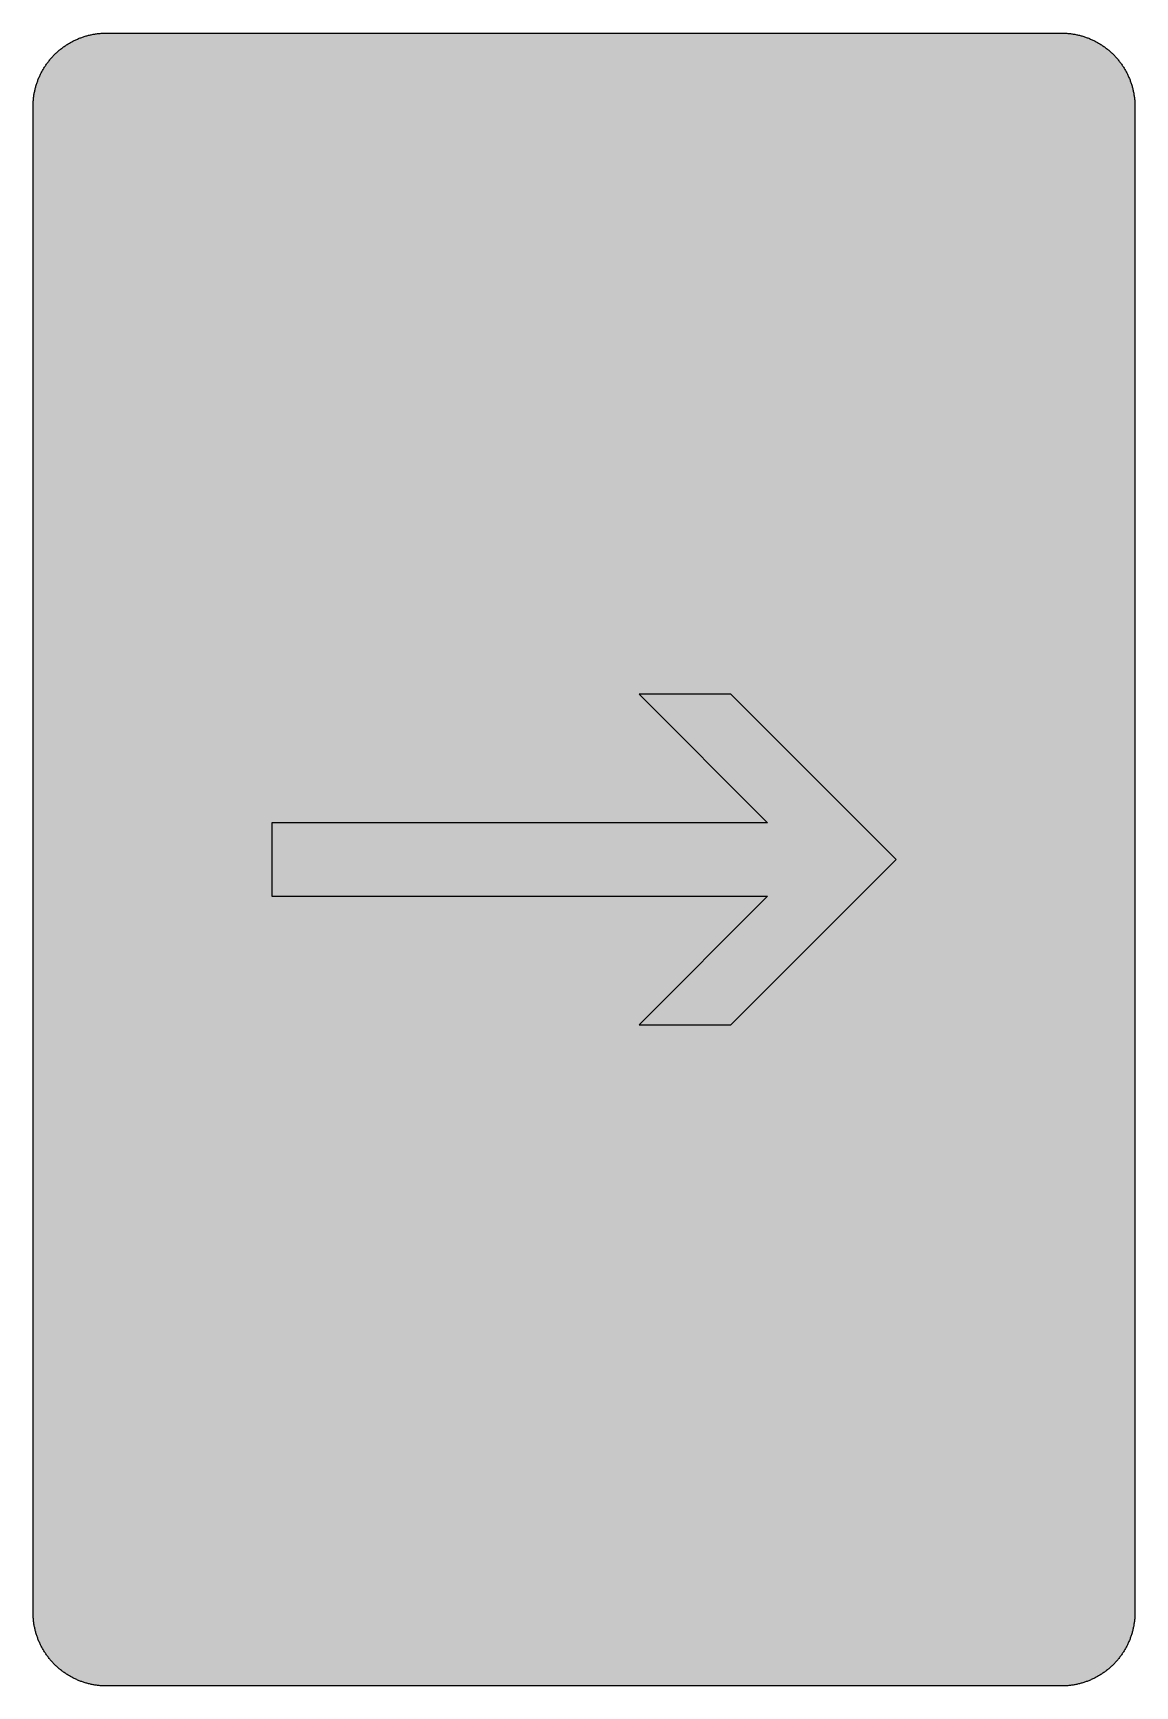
# Model space of a CAD drawing. Header units: millimetres. Extents: x 0 to 212, y 0 to 318.
import ezdxf

# ---------------------------------------------------------------- set-up
doc = ezdxf.new("R2010")
doc.units = ezdxf.units.MM

msp = doc.modelspace()

# ---------------------------------------------------------------- hatches: boundary and pattern name
for color, points in [(40, [(14.1633, 0.0536), (13.9878, 0.0533), (13.8125, 0.0559), (13.6373, 0.061), (13.462, 0.0686), (13.2893, 0.0787), (13.114, 0.0914), (12.9413, 0.1041), (12.7686, 0.1219), (12.5959, 0.1397), (12.4231, 0.16), (12.2504, 0.1829), (12.0777, 0.2057), (11.9075, 0.2337), (11.7373, 0.2616), (11.5672, 0.2921), (11.397, 0.3251), (11.2268, 0.3607), (11.0592, 0.3988), (10.8915, 0.4369), (10.7239, 0.4775), (10.5562, 0.5207), (10.3886, 0.5664), (10.2235, 0.6121), (10.0584, 0.6629), (9.8933, 0.7137), (9.7307, 0.7671), (9.5682, 0.8204), (9.4056, 0.8788), (9.2431, 0.9373), (9.083, 0.9982), (8.923, 1.0617), (8.763, 1.1252), (8.6055, 1.1938), (8.4455, 1.2624), (8.2906, 1.331), (8.1331, 1.4046), (7.9781, 1.4783), (7.8232, 1.5545), (7.6708, 1.6332), (7.5184, 1.7145), (7.366, 1.7958), (7.2161, 1.8796), (7.0663, 1.966), (6.919, 2.0523), (6.7716, 2.1438), (6.6243, 2.2352), (6.4795, 2.3266), (6.3348, 2.4232), (6.19, 2.5197), (6.0477, 2.6187), (5.908, 2.7178), (5.7683, 2.8194), (5.6286, 2.9235), (5.4915, 3.0302), (5.3543, 3.1369), (5.2197, 3.2461), (5.0851, 3.3579), (4.953, 3.4722), (4.8209, 3.5865), (4.6914, 3.7033), (4.5644, 3.8202), (4.4348, 3.9395), (4.3104, 4.0615), (4.1859, 4.1859), (4.0615, 4.3104), (3.9395, 4.4348), (3.8202, 4.5618), (3.7033, 4.6914), (3.5865, 4.8209), (3.4722, 4.953), (3.3579, 5.0851), (3.2487, 5.2197), (3.1369, 5.3543), (3.0302, 5.4915), (2.9235, 5.6286), (2.8194, 5.7683), (2.7178, 5.908), (2.6187, 6.0477), (2.5197, 6.19), (2.4232, 6.3348), (2.3266, 6.477), (2.2352, 6.6243), (2.1438, 6.7691), (2.0523, 6.9164), (1.966, 7.0663), (1.8796, 7.2161), (1.7958, 7.366), (1.7145, 7.5184), (1.6332, 7.6708), (1.5545, 7.8232), (1.4783, 7.9781), (1.4046, 8.1331), (1.331, 8.2906), (1.2598, 8.4455), (1.1913, 8.603), (1.1252, 8.763), (1.0592, 8.923), (0.9982, 9.083), (0.9373, 9.2431), (0.8763, 9.4056), (0.8204, 9.5682), (0.7645, 9.7307), (0.7112, 9.8933), (0.6604, 10.0584), (0.6121, 10.2235), (0.5639, 10.3911), (0.5207, 10.5562), (0.4775, 10.7239), (0.4343, 10.8915), (0.3962, 11.0592), (0.3607, 11.2268), (0.3251, 11.397), (0.2921, 11.5672), (0.2616, 11.7373), (0.2311, 11.9075), (0.2057, 12.0802), (0.1803, 12.2504), (0.1575, 12.4231), (0.1372, 12.5959), (0.1194, 12.7686), (0.1041, 12.9413), (0.0889, 13.1166), (0.0787, 13.2893), (0.0686, 13.4645), (0.061, 13.6373), (0.0559, 13.8125), (0.0508, 13.9878), (0.0508, 14.163), (0.0522, 303.4425), (0.0508, 303.6164), (0.0559, 303.7916), (0.061, 303.9669), (0.0686, 304.1396), (0.0787, 304.3149), (0.0889, 304.4876), (0.1041, 304.6628), (0.1194, 304.8356), (0.1372, 305.0083), (0.1575, 305.181), (0.1803, 305.3537), (0.2057, 305.5239), (0.2311, 305.6966), (0.2616, 305.8668), (0.2921, 306.037), (0.3251, 306.2072), (0.3607, 306.3748), (0.3962, 306.545), (0.4343, 306.7126), (0.4775, 306.8803), (0.5207, 307.0479), (0.5639, 307.213), (0.6121, 307.3781), (0.6604, 307.5432), (0.7112, 307.7083), (0.7645, 307.8734), (0.8204, 308.036), (0.8763, 308.1985), (0.9373, 308.3611), (0.9982, 308.5211), (1.0592, 308.6811), (1.1252, 308.8411), (1.1913, 308.9986), (1.2598, 309.1561), (1.331, 309.3136), (1.4046, 309.4685), (1.4783, 309.626), (1.5545, 309.7784), (1.6332, 309.9333), (1.7145, 310.0857), (1.7958, 310.2356), (1.8796, 310.388), (1.966, 310.5379), (2.0523, 310.6852), (2.1438, 310.8325), (2.2352, 310.9798), (2.3266, 311.1246), (2.4232, 311.2694), (2.5197, 311.4116), (2.6187, 311.5539), (2.7178, 311.6961), (2.8194, 311.8358), (2.9235, 311.9755), (3.0302, 312.1127), (3.1369, 312.2473), (3.2487, 312.3844), (3.3579, 312.5165), (3.4722, 312.6486), (3.5865, 312.7807), (3.7033, 312.9102), (3.8202, 313.0398), (3.9395, 313.1668), (4.0615, 313.2938), (4.1859, 313.4182), (4.3104, 313.5401), (4.4348, 313.6621), (4.5644, 313.784), (4.6914, 313.9008), (4.8209, 314.0177), (4.953, 314.132), (5.0851, 314.2437), (5.2197, 314.3555), (5.3543, 314.4647), (5.4915, 314.5739), (5.6286, 314.6781), (5.7683, 314.7822), (5.908, 314.8838), (6.0477, 314.9854), (6.19, 315.0845), (6.3348, 315.181), (6.4795, 315.275), (6.6243, 315.3689), (6.7716, 315.4604), (6.919, 315.5493), (7.0663, 315.6382), (7.2161, 315.7245), (7.366, 315.8084), (7.5184, 315.8896), (7.6708, 315.9709), (7.8232, 316.0471), (7.9781, 316.1233), (8.1331, 316.1995), (8.2906, 316.2706), (8.4455, 316.3418), (8.6055, 316.4103), (8.763, 316.4789), (8.923, 316.5424), (9.083, 316.6059), (9.2431, 316.6669), (9.4056, 316.7253), (9.5682, 316.7837), (9.7307, 316.8371), (9.8933, 316.8904), (10.0584, 316.9412), (10.2235, 316.992), (10.3886, 317.0377), (10.5562, 317.0834), (10.7239, 317.1266), (10.8915, 317.1673), (11.0592, 317.2079), (11.2268, 317.2435), (11.397, 317.279), (11.5672, 317.312), (11.7373, 317.3425), (11.9075, 317.3705), (12.0777, 317.3984), (12.2504, 317.4213), (12.4231, 317.4441), (12.5959, 317.4644), (12.7686, 317.4822), (12.9413, 317.5), (13.114, 317.5127), (13.2893, 317.5254), (13.462, 317.5356), (13.6373, 317.5432), (13.8125, 317.5483), (13.9878, 317.5508), (14.163, 317.5533), (197.6078, 317.5536), (197.7822, 317.5508), (197.9574, 317.5483), (198.1327, 317.5432), (198.3054, 317.5356), (198.4807, 317.5254), (198.6534, 317.5127), (198.8287, 317.5), (199.0014, 317.4822), (199.1741, 317.4644), (199.3468, 317.4441), (199.5195, 317.4213), (199.6897, 317.3984), (199.8624, 317.3705), (200.0326, 317.3425), (200.2028, 317.312), (200.373, 317.279), (200.5432, 317.2435), (200.7108, 317.2079), (200.8784, 317.1673), (201.0461, 317.1266), (201.2137, 317.0834), (201.3788, 317.0377), (201.5465, 316.992), (201.7116, 316.9412), (201.8767, 316.8904), (202.0392, 316.8371), (202.2018, 316.7837), (202.3643, 316.7253), (202.5269, 316.6669), (202.6869, 316.6059), (202.8469, 316.5424), (203.007, 316.4789), (203.167, 316.4103), (203.3245, 316.3418), (203.4794, 316.2706), (203.6369, 316.1995), (203.7918, 316.1233), (203.9468, 316.0471), (204.0992, 315.9709), (204.2516, 315.8896), (204.404, 315.8084), (204.5538, 315.7245), (204.7037, 315.6382), (204.8535, 315.5493), (205.0009, 315.4604), (205.1456, 315.3689), (205.293, 315.275), (205.4352, 315.181), (205.58, 315.0845), (205.7222, 314.9854), (205.8619, 314.8838), (206.0016, 314.7822), (206.1413, 314.6781), (206.2785, 314.5739), (206.4156, 314.4647), (206.5503, 314.3555), (206.6849, 314.2437), (206.817, 314.132), (206.949, 314.0177), (207.0786, 313.9008), (207.2081, 313.784), (207.3351, 313.6621), (207.4596, 313.5401), (207.584, 313.4182), (207.7085, 313.2938), (207.8304, 313.1668), (207.9498, 313.0398), (208.0666, 312.9102), (208.1835, 312.7807), (208.2978, 312.6486), (208.4121, 312.5165), (208.5238, 312.3844), (208.6331, 312.2473), (208.7397, 312.1127), (208.8464, 311.9755), (208.9506, 311.8358), (209.0522, 311.6961), (209.1512, 311.5539), (209.2503, 311.4116), (209.3468, 311.2694), (209.4433, 311.1246), (209.5348, 310.9798), (209.6262, 310.8325), (209.7176, 310.6852), (209.804, 310.5379), (209.8904, 310.388), (209.9742, 310.2356), (210.0555, 310.0857), (210.1367, 309.9333), (210.2155, 309.7784), (210.2917, 309.626), (210.3653, 309.4685), (210.439, 309.3136), (210.5076, 309.1561), (210.5762, 308.9986), (210.6447, 308.8411), (210.7082, 308.6811), (210.7717, 308.5211), (210.8327, 308.3611), (210.8911, 308.1985), (210.9495, 308.036), (211.0029, 307.8734), (211.0562, 307.7083), (211.107, 307.5432), (211.1578, 307.3781), (211.2035, 307.213), (211.2493, 307.0479), (211.2924, 306.8803), (211.3331, 306.7126), (211.3712, 306.545), (211.4093, 306.3748), (211.4448, 306.2072), (211.4779, 306.037), (211.5083, 305.8668), (211.5363, 305.6966), (211.5642, 305.5239), (211.5871, 305.3537), (211.6099, 305.181), (211.6303, 305.0083), (211.648, 304.8356), (211.6658, 304.6628), (211.6785, 304.4876), (211.6912, 304.3149), (211.7014, 304.1396), (211.709, 303.9669), (211.7141, 303.7916), (211.7166, 303.6164), (211.7166, 303.4411), (211.7189, 14.1647), (211.7166, 13.9878), (211.7141, 13.8125), (211.709, 13.6373), (211.7014, 13.4645), (211.6912, 13.2893), (211.6785, 13.1166), (211.6658, 12.9413), (211.648, 12.7686), (211.6303, 12.5959), (211.6099, 12.4231), (211.5871, 12.2504), (211.5642, 12.0802), (211.5363, 11.9075), (211.5083, 11.7373), (211.4779, 11.5672), (211.4448, 11.397), (211.4093, 11.2268), (211.3712, 11.0592), (211.3331, 10.8915), (211.2924, 10.7239), (211.2493, 10.5562), (211.2035, 10.3911), (211.1578, 10.2235), (211.107, 10.0584), (211.0562, 9.8933), (211.0029, 9.7307), (210.9495, 9.5682), (210.8911, 9.4056), (210.8327, 9.2431), (210.7717, 9.083), (210.7082, 8.923), (210.6447, 8.763), (210.5762, 8.603), (210.5076, 8.4455), (210.439, 8.2906), (210.3653, 8.1331), (210.2917, 7.9781), (210.2155, 7.8232), (210.1367, 7.6708), (210.0555, 7.5184), (209.9742, 7.366), (209.8904, 7.2161), (209.804, 7.0663), (209.7176, 6.9164), (209.6262, 6.7691), (209.5348, 6.6243), (209.4433, 6.477), (209.3468, 6.3348), (209.2503, 6.19), (209.1512, 6.0477), (209.0522, 5.908), (208.9506, 5.7683), (208.8464, 5.6286), (208.7397, 5.4915), (208.6331, 5.3543), (208.5238, 5.2197), (208.4121, 5.0851), (208.2978, 4.953), (208.1835, 4.8209), (208.0666, 4.6914), (207.9498, 4.5618), (207.8304, 4.4348), (207.7085, 4.3104), (207.584, 4.1859), (207.4596, 4.0615), (207.3351, 3.9395), (207.2081, 3.8202), (207.0786, 3.7033), (206.949, 3.5865), (206.817, 3.4722), (206.6849, 3.3579), (206.5503, 3.2461), (206.4156, 3.1369), (206.2785, 3.0302), (206.1413, 2.9235), (206.0016, 2.8194), (205.8619, 2.7178), (205.7222, 2.6187), (205.58, 2.5197), (205.4352, 2.4232), (205.293, 2.3266), (205.1456, 2.2352), (205.0009, 2.1438), (204.8535, 2.0523), (204.7037, 1.966), (204.5538, 1.8796), (204.404, 1.7958), (204.2516, 1.7145), (204.0992, 1.6332), (203.9468, 1.5545), (203.7918, 1.4783), (203.6369, 1.4046), (203.4794, 1.331), (203.3245, 1.2624), (203.167, 1.1938), (203.007, 1.1252), (202.8469, 1.0617), (202.6869, 0.9982), (202.5269, 0.9373), (202.3643, 0.8788), (202.2018, 0.8204), (202.0392, 0.7671), (201.8767, 0.7137), (201.7116, 0.6629), (201.5465, 0.6121), (201.3788, 0.5664), (201.2137, 0.5207), (201.0461, 0.4775), (200.8784, 0.4369), (200.7108, 0.3988), (200.5432, 0.3607), (200.373, 0.3251), (200.2028, 0.2921), (200.0326, 0.2616), (199.8624, 0.2337), (199.6897, 0.2057), (199.5195, 0.1829), (199.3468, 0.16), (199.1741, 0.1397), (199.0014, 0.1219), (198.8287, 0.1041), (198.6534, 0.0914), (198.4807, 0.0787), (198.3054, 0.0686), (198.1327, 0.061), (197.9574, 0.0559), (197.7822, 0.0533), (197.6069, 0.0533)]), (59, [(165.8578, 158.8036), (134.1078, 190.5536), (116.4689, 190.5536), (141.1633, 165.8592), (45.9133, 165.8592), (45.9133, 151.7481), (141.1633, 151.7481), (116.4689, 127.0536), (134.1078, 127.0536)])]:
    msp.add_hatch(color=color).paths.add_polyline_path(points)
h = msp.add_hatch(color=59)
h.paths.add_polyline_path([(14.1633, 3.5814), (13.8887, 3.5839), (13.6169, 3.5941), (13.3477, 3.6119), (13.081, 3.6347), (12.8143, 3.6652), (12.5501, 3.7008), (12.2885, 3.7465), (12.0294, 3.7948), (11.7729, 3.8506), (11.5164, 3.9141), (11.2649, 3.9827), (11.016, 4.0564), (10.7671, 4.1351), (10.5232, 4.2215), (10.2819, 4.3129), (10.0432, 4.412), (9.8069, 4.5161), (9.5733, 4.6228), (9.3447, 4.7371), (9.1186, 4.8565), (8.8951, 4.9809), (8.6741, 5.113), (8.4582, 5.2476), (8.2448, 5.3873), (8.0366, 5.5321), (7.8308, 5.682), (7.6276, 5.8369), (7.4295, 5.9969), (7.2365, 6.1595), (7.046, 6.3297), (6.8605, 6.5024), (6.6777, 6.6802), (6.5024, 6.8605), (6.3271, 7.046), (6.1595, 7.2365), (5.9969, 7.432), (5.8369, 7.6302), (5.682, 7.8308), (5.5321, 8.0366), (5.3873, 8.2448), (5.2451, 8.4582), (5.1105, 8.6741), (4.9809, 8.8951), (4.8565, 9.1186), (4.7371, 9.3447), (4.6228, 9.5758), (4.5136, 9.8069), (4.4094, 10.0432), (4.3129, 10.2819), (4.2215, 10.5232), (4.1351, 10.7696), (4.0538, 11.016), (3.9802, 11.2649), (3.9116, 11.5189), (3.8506, 11.7729), (3.7948, 12.0294), (3.744, 12.2911), (3.7008, 12.5527), (3.6627, 12.8143), (3.6322, 13.081), (3.6093, 13.3502), (3.5916, 13.6195), (3.5814, 13.8913), (3.5789, 14.163), (3.58, 303.4425), (3.5814, 303.7154), (3.5916, 303.9847), (3.6093, 304.2564), (3.6322, 304.5231), (3.6627, 304.7898), (3.7008, 305.054), (3.744, 305.3156), (3.7948, 305.5747), (3.8506, 305.8312), (3.9116, 306.0852), (3.9802, 306.3392), (4.0538, 306.5882), (4.1351, 306.8345), (4.2215, 307.0809), (4.3129, 307.3222), (4.4094, 307.561), (4.5136, 307.7972), (4.6228, 308.0283), (4.7371, 308.2595), (4.8565, 308.4855), (4.9809, 308.7091), (5.1105, 308.9275), (5.2451, 309.1459), (5.3873, 309.3593), (5.5321, 309.5676), (5.682, 309.7733), (5.8369, 309.974), (5.9969, 310.1721), (6.1595, 310.3677), (6.3271, 310.5556), (6.5024, 310.7436), (6.6777, 310.9239), (6.8605, 311.1017), (7.046, 311.2745), (7.2365, 311.4446), (7.4295, 311.6072), (7.6276, 311.7672), (7.8308, 311.9222), (8.0366, 312.072), (8.2448, 312.2168), (8.4582, 312.3565), (8.6741, 312.4911), (8.8951, 312.6232), (9.1186, 312.7477), (9.3447, 312.867), (9.5733, 312.9813), (9.8069, 313.0906), (10.0432, 313.1922), (10.2819, 313.2912), (10.5232, 313.3827), (10.7671, 313.469), (11.016, 313.5478), (11.2649, 313.624), (11.5164, 313.6925), (11.7729, 313.7535), (12.0294, 313.8094), (12.2885, 313.8602), (12.5501, 313.9034), (12.8143, 313.9389), (13.081, 313.9694), (13.3477, 313.9948), (13.6169, 314.01), (13.8887, 314.0202), (14.163, 314.0253), (197.6078, 314.0258), (197.8787, 314.0202), (198.1505, 314.01), (198.4197, 313.9948), (198.689, 313.9694), (198.9557, 313.9389), (199.2173, 313.9034), (199.4789, 313.8602), (199.7405, 313.8094), (199.9971, 313.7535), (200.2511, 313.6925), (200.5051, 313.624), (200.754, 313.5478), (201.0004, 313.469), (201.2467, 313.3827), (201.488, 313.2912), (201.7268, 313.1922), (201.963, 313.0906), (202.1942, 312.9813), (202.4253, 312.867), (202.6514, 312.7477), (202.8749, 312.6232), (203.0959, 312.4911), (203.3118, 312.3565), (203.5251, 312.2168), (203.7334, 312.072), (203.9391, 311.9222), (204.1398, 311.7672), (204.3379, 311.6072), (204.5335, 311.4446), (204.724, 311.2745), (204.9094, 311.1017), (205.0898, 310.9239), (205.2676, 310.7436), (205.4403, 310.5556), (205.6105, 310.3677), (205.773, 310.1721), (205.933, 309.974), (206.088, 309.7733), (206.2378, 309.5676), (206.3826, 309.3593), (206.5223, 309.1459), (206.6569, 308.9275), (206.789, 308.7091), (206.9135, 308.4855), (207.0329, 308.2595), (207.1472, 308.0283), (207.2538, 307.7972), (207.358, 307.561), (207.457, 307.3222), (207.5485, 307.0809), (207.6348, 306.8345), (207.7136, 306.5882), (207.7872, 306.3392), (207.8558, 306.0852), (207.9193, 305.8312), (207.9752, 305.5747), (208.0235, 305.3156), (208.0692, 305.054), (208.1047, 304.7898), (208.1352, 304.5231), (208.1581, 304.2564), (208.1759, 303.9847), (208.186, 303.7154), (208.1911, 303.4411), (208.1911, 14.1647), (208.186, 13.8913), (208.1759, 13.6195), (208.1581, 13.3502), (208.1352, 13.081), (208.1047, 12.8143), (208.0692, 12.5527), (208.0235, 12.2911), (207.9752, 12.0294), (207.9193, 11.7729), (207.8558, 11.5189), (207.7872, 11.2649), (207.7136, 11.016), (207.6348, 10.7696), (207.5485, 10.5232), (207.457, 10.2819), (207.358, 10.0432), (207.2538, 9.8069), (207.1472, 9.5758), (207.0329, 9.3447), (206.9135, 9.1186), (206.789, 8.8951), (206.6569, 8.6741), (206.5223, 8.4582), (206.3826, 8.2448), (206.2378, 8.0366), (206.088, 7.8308), (205.933, 7.6302), (205.773, 7.432), (205.6105, 7.2365), (205.4403, 7.046), (205.2676, 6.8605), (205.0898, 6.6802), (204.9094, 6.5024), (204.724, 6.3297), (204.5335, 6.1595), (204.3379, 5.9969), (204.1398, 5.8369), (203.9391, 5.682), (203.7334, 5.5321), (203.5251, 5.3873), (203.3118, 5.2476), (203.0959, 5.113), (202.8749, 4.9809), (202.6514, 4.8565), (202.4253, 4.7371), (202.1942, 4.6228), (201.963, 4.5161), (201.7268, 4.412), (201.488, 4.3129), (201.2467, 4.2215), (201.0004, 4.1351), (200.754, 4.0564), (200.5051, 3.9827), (200.2511, 3.9141), (199.9971, 3.8506), (199.7405, 3.7948), (199.4789, 3.7465), (199.2173, 3.7008), (198.9557, 3.6652), (198.689, 3.6347), (198.4197, 3.6119), (198.1505, 3.5941), (197.8787, 3.5839), (197.6069, 3.5789)])
h.paths.add_polyline_path([(14.1633, 8.8731), (14.0259, 8.8748), (13.8887, 8.8798), (13.7541, 8.8875), (13.622, 8.9002), (13.4874, 8.9154), (13.3553, 8.9332), (13.2258, 8.9535), (13.0962, 8.9789), (12.9667, 9.0068), (12.8397, 9.0373), (12.7127, 9.0729), (12.5882, 9.1084), (12.4663, 9.1491), (12.3419, 9.1923), (12.2225, 9.238), (12.1031, 9.2888), (11.9837, 9.3396), (11.8694, 9.3929), (11.7526, 9.4513), (11.6408, 9.5098), (11.5291, 9.5733), (11.4198, 9.6368), (11.3106, 9.7053), (11.2039, 9.7765), (11.0998, 9.8476), (10.9957, 9.9238), (10.8966, 10), (10.7975, 10.0787), (10.6985, 10.1625), (10.6045, 10.2464), (10.5105, 10.3327), (10.4216, 10.4216), (10.3327, 10.5131), (10.2464, 10.6045), (10.16, 10.701), (10.0787, 10.7975), (10, 10.8966), (9.9212, 10.9982), (9.8476, 11.0998), (9.7739, 11.2039), (9.7053, 11.3106), (9.6368, 11.4198), (9.5707, 11.5291), (9.5098, 11.6408), (9.4488, 11.7551), (9.3929, 11.8694), (9.337, 11.9863), (9.2862, 12.1031), (9.238, 12.2225), (9.1923, 12.3444), (9.1491, 12.4663), (9.1084, 12.5908), (9.0703, 12.7152), (9.0373, 12.8397), (9.0068, 12.9692), (8.9789, 13.0962), (8.9535, 13.2258), (8.9306, 13.3579), (8.9129, 13.4899), (8.8976, 13.622), (8.8849, 13.7566), (8.8773, 13.8913), (8.8722, 14.0259), (8.8697, 14.163), (8.8717, 303.4425), (8.8722, 303.5783), (8.8773, 303.7129), (8.8849, 303.8475), (8.8976, 303.9821), (8.9129, 304.1142), (8.9306, 304.2463), (8.9535, 304.3784), (8.9789, 304.5079), (9.0068, 304.6349), (9.0373, 304.7644), (9.0703, 304.8889), (9.1084, 305.0134), (9.1491, 305.1378), (9.1923, 305.2597), (9.238, 305.3817), (9.2862, 305.501), (9.337, 305.6179), (9.3929, 305.7347), (9.4488, 305.849), (9.5098, 305.9633), (9.5707, 306.0751), (9.6368, 306.1843), (9.7053, 306.2935), (9.7739, 306.4002), (9.8476, 306.5043), (9.9212, 306.6059), (10, 306.7075), (10.0787, 306.8066), (10.16, 306.9031), (10.2464, 306.9996), (10.3327, 307.0911), (10.4216, 307.1825), (10.5105, 307.2714), (10.6045, 307.3578), (10.6985, 307.4416), (10.7975, 307.5254), (10.8966, 307.6042), (10.9957, 307.6804), (11.0998, 307.7566), (11.2039, 307.8277), (11.3106, 307.8988), (11.4198, 307.9674), (11.5291, 308.0309), (11.6408, 308.0944), (11.7526, 308.1528), (11.8694, 308.2112), (11.9837, 308.2646), (12.1031, 308.3179), (12.2225, 308.3662), (12.3419, 308.4119), (12.4663, 308.4551), (12.5882, 308.4957), (12.7127, 308.5313), (12.8397, 308.5668), (12.9667, 308.5973), (13.0962, 308.6252), (13.2258, 308.6506), (13.3553, 308.671), (13.4874, 308.6913), (13.622, 308.7065), (13.7541, 308.7167), (13.8887, 308.7268), (14.0259, 308.7319), (14.163, 308.7319), (197.6078, 308.7342), (197.7441, 308.7319), (197.8787, 308.7268), (198.0133, 308.7167), (198.1479, 308.7065), (198.28, 308.6913), (198.4121, 308.671), (198.5442, 308.6506), (198.6737, 308.6252), (198.8007, 308.5973), (198.9303, 308.5668), (199.0547, 308.5313), (199.1792, 308.4957), (199.3036, 308.4551), (199.4256, 308.4119), (199.5475, 308.3662), (199.6669, 308.3179), (199.7837, 308.2646), (199.9005, 308.2112), (200.0148, 308.1528), (200.1291, 308.0944), (200.2409, 308.0309), (200.3501, 307.9674), (200.4593, 307.8988), (200.566, 307.8277), (200.6702, 307.7566), (200.7718, 307.6804), (200.8734, 307.6042), (200.9724, 307.5254), (201.0689, 307.4416), (201.1655, 307.3578), (201.2569, 307.2714), (201.3483, 307.1825), (201.4372, 307.0911), (201.5236, 306.9996), (201.6074, 306.9031), (201.6912, 306.8066), (201.77, 306.7075), (201.8462, 306.6059), (201.9224, 306.5043), (201.9935, 306.4002), (202.0646, 306.2935), (202.1332, 306.1843), (202.1967, 306.0751), (202.2602, 305.9633), (202.3186, 305.849), (202.377, 305.7347), (202.4304, 305.6179), (202.4812, 305.501), (202.532, 305.3817), (202.5777, 305.2597), (202.6209, 305.1378), (202.6615, 305.0134), (202.6971, 304.8889), (202.7326, 304.7644), (202.7631, 304.6349), (202.7911, 304.5079), (202.8165, 304.3784), (202.8368, 304.2463), (202.8546, 304.1142), (202.8698, 303.9821), (202.8825, 303.8475), (202.8901, 303.7129), (202.8952, 303.5783), (202.8977, 303.4411), (202.8994, 14.1647), (202.8952, 14.0259), (202.8901, 13.8913), (202.8825, 13.7566), (202.8698, 13.622), (202.8546, 13.4899), (202.8368, 13.3579), (202.8165, 13.2258), (202.7911, 13.0962), (202.7631, 12.9692), (202.7326, 12.8397), (202.6971, 12.7152), (202.6615, 12.5908), (202.6209, 12.4663), (202.5777, 12.3444), (202.532, 12.2225), (202.4812, 12.1031), (202.4304, 11.9863), (202.377, 11.8694), (202.3186, 11.7551), (202.2602, 11.6408), (202.1967, 11.5291), (202.1332, 11.4198), (202.0646, 11.3106), (201.9935, 11.2039), (201.9224, 11.0998), (201.8462, 10.9982), (201.77, 10.8966), (201.6912, 10.7975), (201.6074, 10.701), (201.5236, 10.6045), (201.4372, 10.5131), (201.3483, 10.4216), (201.2569, 10.3327), (201.1655, 10.2464), (201.0689, 10.1625), (200.9724, 10.0787), (200.8734, 10), (200.7718, 9.9238), (200.6702, 9.8476), (200.566, 9.7765), (200.4593, 9.7053), (200.3501, 9.6368), (200.2409, 9.5733), (200.1291, 9.5098), (200.0148, 9.4513), (199.9005, 9.3929), (199.7837, 9.3396), (199.6669, 9.2888), (199.5475, 9.238), (199.4256, 9.1923), (199.3036, 9.1491), (199.1792, 9.1084), (199.0547, 9.0729), (198.9303, 9.0373), (198.8007, 9.0068), (198.6737, 8.9789), (198.5442, 8.9535), (198.4121, 8.9332), (198.28, 8.9154), (198.1479, 8.9002), (198.0133, 8.8875), (197.8787, 8.8798), (197.7441, 8.8748), (197.6069, 8.8722)], flags=16)

# ---------------------------------------------------------------- linework, layer by layer
at = {"color": 40}
msp.add_lwpolyline([(14.1633, 0.0536), (13.9878, 0.0533), (13.8125, 0.0559), (13.6373, 0.061), (13.462, 0.0686), (13.2893, 0.0787), (13.114, 0.0914), (12.9413, 0.1041), (12.7686, 0.1219), (12.5959, 0.1397), (12.4231, 0.16), (12.2504, 0.1829), (12.0777, 0.2057), (11.9075, 0.2337), (11.7373, 0.2616), (11.5672, 0.2921), (11.397, 0.3251), (11.2268, 0.3607), (11.0592, 0.3988), (10.8915, 0.4369), (10.7239, 0.4775), (10.5562, 0.5207), (10.3886, 0.5664), (10.2235, 0.6121), (10.0584, 0.6629), (9.8933, 0.7137), (9.7307, 0.7671), (9.5682, 0.8204), (9.4056, 0.8788), (9.2431, 0.9373), (9.083, 0.9982), (8.923, 1.0617), (8.763, 1.1252), (8.6055, 1.1938), (8.4455, 1.2624), (8.2906, 1.331), (8.1331, 1.4046), (7.9781, 1.4783), (7.8232, 1.5545), (7.6708, 1.6332), (7.5184, 1.7145), (7.366, 1.7958), (7.2161, 1.8796), (7.0663, 1.966), (6.919, 2.0523), (6.7716, 2.1438), (6.6243, 2.2352), (6.4795, 2.3266), (6.3348, 2.4232), (6.19, 2.5197), (6.0477, 2.6187), (5.908, 2.7178), (5.7683, 2.8194), (5.6286, 2.9235), (5.4915, 3.0302), (5.3543, 3.1369), (5.2197, 3.2461), (5.0851, 3.3579), (4.953, 3.4722), (4.8209, 3.5865), (4.6914, 3.7033), (4.5644, 3.8202), (4.4348, 3.9395), (4.3104, 4.0615), (4.1859, 4.1859), (4.0615, 4.3104), (3.9395, 4.4348), (3.8202, 4.5618), (3.7033, 4.6914), (3.5865, 4.8209), (3.4722, 4.953), (3.3579, 5.0851), (3.2487, 5.2197), (3.1369, 5.3543), (3.0302, 5.4915), (2.9235, 5.6286), (2.8194, 5.7683), (2.7178, 5.908), (2.6187, 6.0477), (2.5197, 6.19), (2.4232, 6.3348), (2.3266, 6.477), (2.2352, 6.6243), (2.1438, 6.7691), (2.0523, 6.9164), (1.966, 7.0663), (1.8796, 7.2161), (1.7958, 7.366), (1.7145, 7.5184), (1.6332, 7.6708), (1.5545, 7.8232), (1.4783, 7.9781), (1.4046, 8.1331), (1.331, 8.2906), (1.2598, 8.4455), (1.1913, 8.603), (1.1252, 8.763), (1.0592, 8.923), (0.9982, 9.083), (0.9373, 9.2431), (0.8763, 9.4056), (0.8204, 9.5682), (0.7645, 9.7307), (0.7112, 9.8933), (0.6604, 10.0584), (0.6121, 10.2235), (0.5639, 10.3911), (0.5207, 10.5562), (0.4775, 10.7239), (0.4343, 10.8915), (0.3962, 11.0592), (0.3607, 11.2268), (0.3251, 11.397), (0.2921, 11.5672), (0.2616, 11.7373), (0.2311, 11.9075), (0.2057, 12.0802), (0.1803, 12.2504), (0.1575, 12.4231), (0.1372, 12.5959), (0.1194, 12.7686), (0.1041, 12.9413), (0.0889, 13.1166), (0.0787, 13.2893), (0.0686, 13.4645), (0.061, 13.6373), (0.0559, 13.8125), (0.0508, 13.9878), (0.0508, 14.163), (0.0522, 303.4425), (0.0508, 303.6164), (0.0559, 303.7916), (0.061, 303.9669), (0.0686, 304.1396), (0.0787, 304.3149), (0.0889, 304.4876), (0.1041, 304.6628), (0.1194, 304.8356), (0.1372, 305.0083), (0.1575, 305.181), (0.1803, 305.3537), (0.2057, 305.5239), (0.2311, 305.6966), (0.2616, 305.8668), (0.2921, 306.037), (0.3251, 306.2072), (0.3607, 306.3748), (0.3962, 306.545), (0.4343, 306.7126), (0.4775, 306.8803), (0.5207, 307.0479), (0.5639, 307.213), (0.6121, 307.3781), (0.6604, 307.5432), (0.7112, 307.7083), (0.7645, 307.8734), (0.8204, 308.036), (0.8763, 308.1985), (0.9373, 308.3611), (0.9982, 308.5211), (1.0592, 308.6811), (1.1252, 308.8411), (1.1913, 308.9986), (1.2598, 309.1561), (1.331, 309.3136), (1.4046, 309.4685), (1.4783, 309.626), (1.5545, 309.7784), (1.6332, 309.9333), (1.7145, 310.0857), (1.7958, 310.2356), (1.8796, 310.388), (1.966, 310.5379), (2.0523, 310.6852), (2.1438, 310.8325), (2.2352, 310.9798), (2.3266, 311.1246), (2.4232, 311.2694), (2.5197, 311.4116), (2.6187, 311.5539), (2.7178, 311.6961), (2.8194, 311.8358), (2.9235, 311.9755), (3.0302, 312.1127), (3.1369, 312.2473), (3.2487, 312.3844), (3.3579, 312.5165), (3.4722, 312.6486), (3.5865, 312.7807), (3.7033, 312.9102), (3.8202, 313.0398), (3.9395, 313.1668), (4.0615, 313.2938), (4.1859, 313.4182), (4.3104, 313.5401), (4.4348, 313.6621), (4.5644, 313.784), (4.6914, 313.9008), (4.8209, 314.0177), (4.953, 314.132), (5.0851, 314.2437), (5.2197, 314.3555), (5.3543, 314.4647), (5.4915, 314.5739), (5.6286, 314.6781), (5.7683, 314.7822), (5.908, 314.8838), (6.0477, 314.9854), (6.19, 315.0845), (6.3348, 315.181), (6.4795, 315.275), (6.6243, 315.3689), (6.7716, 315.4604), (6.919, 315.5493), (7.0663, 315.6382), (7.2161, 315.7245), (7.366, 315.8084), (7.5184, 315.8896), (7.6708, 315.9709), (7.8232, 316.0471), (7.9781, 316.1233), (8.1331, 316.1995), (8.2906, 316.2706), (8.4455, 316.3418), (8.6055, 316.4103), (8.763, 316.4789), (8.923, 316.5424), (9.083, 316.6059), (9.2431, 316.6669), (9.4056, 316.7253), (9.5682, 316.7837), (9.7307, 316.8371), (9.8933, 316.8904), (10.0584, 316.9412), (10.2235, 316.992), (10.3886, 317.0377), (10.5562, 317.0834), (10.7239, 317.1266), (10.8915, 317.1673), (11.0592, 317.2079), (11.2268, 317.2435), (11.397, 317.279), (11.5672, 317.312), (11.7373, 317.3425), (11.9075, 317.3705), (12.0777, 317.3984), (12.2504, 317.4213), (12.4231, 317.4441), (12.5959, 317.4644), (12.7686, 317.4822), (12.9413, 317.5), (13.114, 317.5127), (13.2893, 317.5254), (13.462, 317.5356), (13.6373, 317.5432), (13.8125, 317.5483), (13.9878, 317.5508), (14.163, 317.5533), (197.6078, 317.5536), (197.7822, 317.5508), (197.9574, 317.5483), (198.1327, 317.5432), (198.3054, 317.5356), (198.4807, 317.5254), (198.6534, 317.5127), (198.8287, 317.5), (199.0014, 317.4822), (199.1741, 317.4644), (199.3468, 317.4441), (199.5195, 317.4213), (199.6897, 317.3984), (199.8624, 317.3705), (200.0326, 317.3425), (200.2028, 317.312), (200.373, 317.279), (200.5432, 317.2435), (200.7108, 317.2079), (200.8784, 317.1673), (201.0461, 317.1266), (201.2137, 317.0834), (201.3788, 317.0377), (201.5465, 316.992), (201.7116, 316.9412), (201.8767, 316.8904), (202.0392, 316.8371), (202.2018, 316.7837), (202.3643, 316.7253), (202.5269, 316.6669), (202.6869, 316.6059), (202.8469, 316.5424), (203.007, 316.4789), (203.167, 316.4103), (203.3245, 316.3418), (203.4794, 316.2706), (203.6369, 316.1995), (203.7918, 316.1233), (203.9468, 316.0471), (204.0992, 315.9709), (204.2516, 315.8896), (204.404, 315.8084), (204.5538, 315.7245), (204.7037, 315.6382), (204.8535, 315.5493), (205.0009, 315.4604), (205.1456, 315.3689), (205.293, 315.275), (205.4352, 315.181), (205.58, 315.0845), (205.7222, 314.9854), (205.8619, 314.8838), (206.0016, 314.7822), (206.1413, 314.6781), (206.2785, 314.5739), (206.4156, 314.4647), (206.5503, 314.3555), (206.6849, 314.2437), (206.817, 314.132), (206.949, 314.0177), (207.0786, 313.9008), (207.2081, 313.784), (207.3351, 313.6621), (207.4596, 313.5401), (207.584, 313.4182), (207.7085, 313.2938), (207.8304, 313.1668), (207.9498, 313.0398), (208.0666, 312.9102), (208.1835, 312.7807), (208.2978, 312.6486), (208.4121, 312.5165), (208.5238, 312.3844), (208.6331, 312.2473), (208.7397, 312.1127), (208.8464, 311.9755), (208.9506, 311.8358), (209.0522, 311.6961), (209.1512, 311.5539), (209.2503, 311.4116), (209.3468, 311.2694), (209.4433, 311.1246), (209.5348, 310.9798), (209.6262, 310.8325), (209.7176, 310.6852), (209.804, 310.5379), (209.8904, 310.388), (209.9742, 310.2356), (210.0555, 310.0857), (210.1367, 309.9333), (210.2155, 309.7784), (210.2917, 309.626), (210.3653, 309.4685), (210.439, 309.3136), (210.5076, 309.1561), (210.5762, 308.9986), (210.6447, 308.8411), (210.7082, 308.6811), (210.7717, 308.5211), (210.8327, 308.3611), (210.8911, 308.1985), (210.9495, 308.036), (211.0029, 307.8734), (211.0562, 307.7083), (211.107, 307.5432), (211.1578, 307.3781), (211.2035, 307.213), (211.2493, 307.0479), (211.2924, 306.8803), (211.3331, 306.7126), (211.3712, 306.545), (211.4093, 306.3748), (211.4448, 306.2072), (211.4779, 306.037), (211.5083, 305.8668), (211.5363, 305.6966), (211.5642, 305.5239), (211.5871, 305.3537), (211.6099, 305.181), (211.6303, 305.0083), (211.648, 304.8356), (211.6658, 304.6628), (211.6785, 304.4876), (211.6912, 304.3149), (211.7014, 304.1396), (211.709, 303.9669), (211.7141, 303.7916), (211.7166, 303.6164), (211.7166, 303.4411), (211.7189, 14.1647), (211.7166, 13.9878), (211.7141, 13.8125), (211.709, 13.6373), (211.7014, 13.4645), (211.6912, 13.2893), (211.6785, 13.1166), (211.6658, 12.9413), (211.648, 12.7686), (211.6303, 12.5959), (211.6099, 12.4231), (211.5871, 12.2504), (211.5642, 12.0802), (211.5363, 11.9075), (211.5083, 11.7373), (211.4779, 11.5672), (211.4448, 11.397), (211.4093, 11.2268), (211.3712, 11.0592), (211.3331, 10.8915), (211.2924, 10.7239), (211.2493, 10.5562), (211.2035, 10.3911), (211.1578, 10.2235), (211.107, 10.0584), (211.0562, 9.8933), (211.0029, 9.7307), (210.9495, 9.5682), (210.8911, 9.4056), (210.8327, 9.2431), (210.7717, 9.083), (210.7082, 8.923), (210.6447, 8.763), (210.5762, 8.603), (210.5076, 8.4455), (210.439, 8.2906), (210.3653, 8.1331), (210.2917, 7.9781), (210.2155, 7.8232), (210.1367, 7.6708), (210.0555, 7.5184), (209.9742, 7.366), (209.8904, 7.2161), (209.804, 7.0663), (209.7176, 6.9164), (209.6262, 6.7691), (209.5348, 6.6243), (209.4433, 6.477), (209.3468, 6.3348), (209.2503, 6.19), (209.1512, 6.0477), (209.0522, 5.908), (208.9506, 5.7683), (208.8464, 5.6286), (208.7397, 5.4915), (208.6331, 5.3543), (208.5238, 5.2197), (208.4121, 5.0851), (208.2978, 4.953), (208.1835, 4.8209), (208.0666, 4.6914), (207.9498, 4.5618), (207.8304, 4.4348), (207.7085, 4.3104), (207.584, 4.1859), (207.4596, 4.0615), (207.3351, 3.9395), (207.2081, 3.8202), (207.0786, 3.7033), (206.949, 3.5865), (206.817, 3.4722), (206.6849, 3.3579), (206.5503, 3.2461), (206.4156, 3.1369), (206.2785, 3.0302), (206.1413, 2.9235), (206.0016, 2.8194), (205.8619, 2.7178), (205.7222, 2.6187), (205.58, 2.5197), (205.4352, 2.4232), (205.293, 2.3266), (205.1456, 2.2352), (205.0009, 2.1438), (204.8535, 2.0523), (204.7037, 1.966), (204.5538, 1.8796), (204.404, 1.7958), (204.2516, 1.7145), (204.0992, 1.6332), (203.9468, 1.5545), (203.7918, 1.4783), (203.6369, 1.4046), (203.4794, 1.331), (203.3245, 1.2624), (203.167, 1.1938), (203.007, 1.1252), (202.8469, 1.0617), (202.6869, 0.9982), (202.5269, 0.9373), (202.3643, 0.8788), (202.2018, 0.8204), (202.0392, 0.7671), (201.8767, 0.7137), (201.7116, 0.6629), (201.5465, 0.6121), (201.3788, 0.5664), (201.2137, 0.5207), (201.0461, 0.4775), (200.8784, 0.4369), (200.7108, 0.3988), (200.5432, 0.3607), (200.373, 0.3251), (200.2028, 0.2921), (200.0326, 0.2616), (199.8624, 0.2337), (199.6897, 0.2057), (199.5195, 0.1829), (199.3468, 0.16), (199.1741, 0.1397), (199.0014, 0.1219), (198.8287, 0.1041), (198.6534, 0.0914), (198.4807, 0.0787), (198.3054, 0.0686), (198.1327, 0.061), (197.9574, 0.0559), (197.7822, 0.0533), (197.6069, 0.0533), (14.1633, 0.0536)], dxfattribs=at)
at = {"color": 59}
msp.add_lwpolyline([(165.8578, 158.8036), (134.1078, 190.5536), (116.4689, 190.5536), (141.1633, 165.8592), (45.9133, 165.8592), (45.9133, 151.7481), (141.1633, 151.7481), (116.4689, 127.0536), (134.1078, 127.0536), (165.8578, 158.8036)], dxfattribs=at)

doc.saveas('drawing.dxf')
